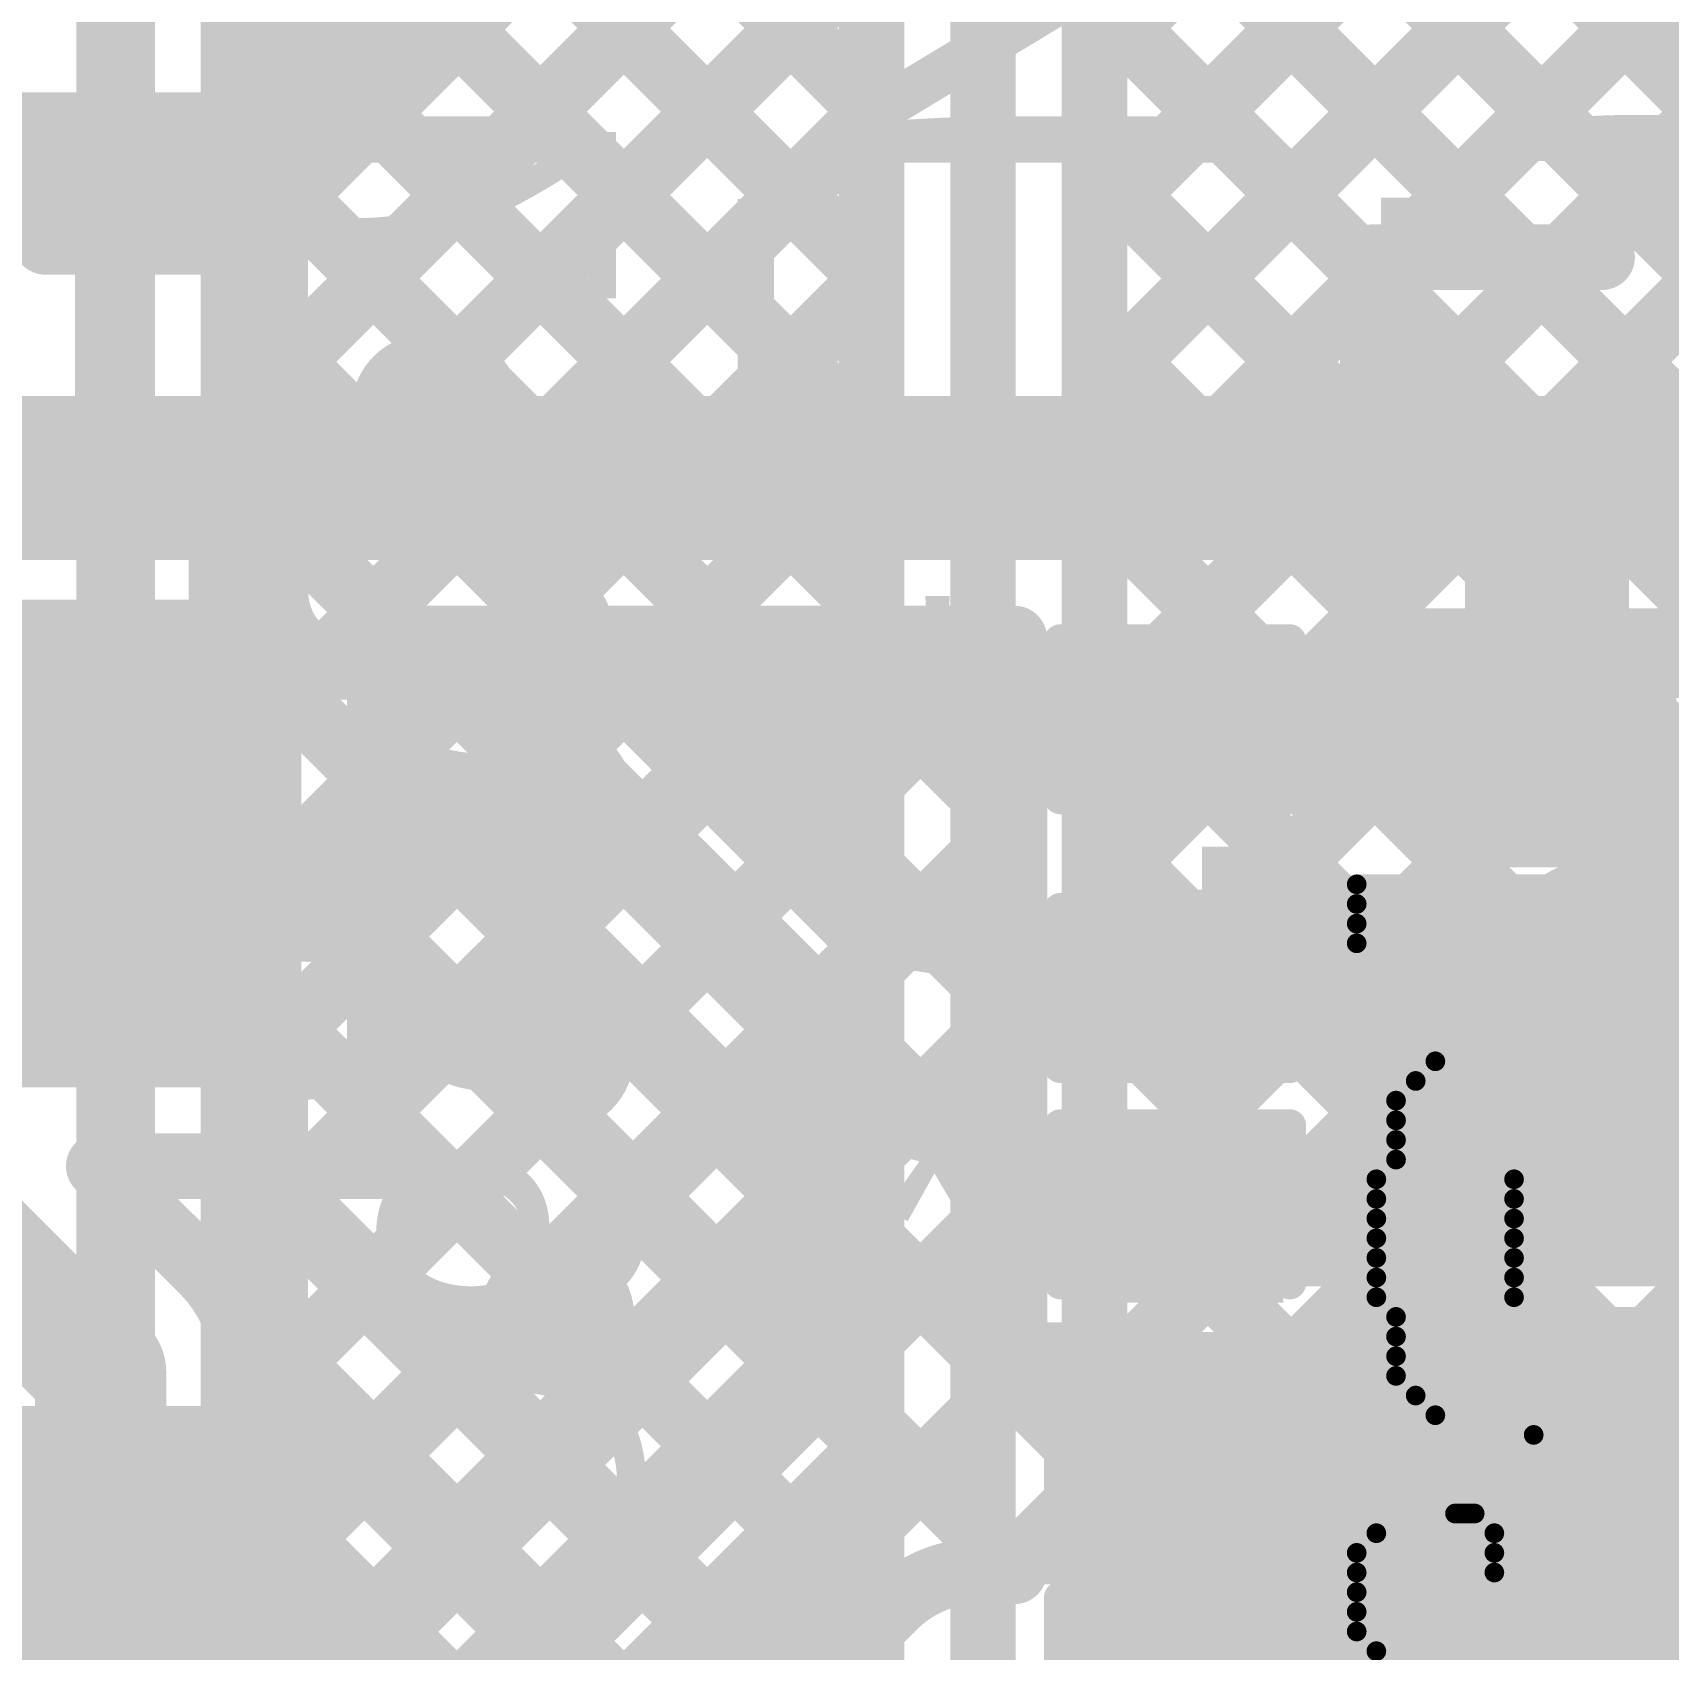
# Model space of a CAD drawing. Header units: millimetres. Extents: x -0.33 to 3.26, y -0.12 to 2.83.
# Drawn here: x 0.985 to 1.2345, y 1.7463 to 1.9929 of the extents above; entities that cross this region are included whole.
import ezdxf

# ---------------------------------------------------------------- set-up
doc = ezdxf.new("R2010")
doc.units = ezdxf.units.MM
doc.header["$MEASUREMENT"] = 0
for name, color, linetype in [('BottomLayer', 5, 'Continuous'), ('BottomOverlay', 54, 'Continuous'), ('BottomPaste', 16, 'Continuous'), ('BottomSolder', 6, 'Continuous'), ('TopLayer', 1, 'Continuous'), ('TopOverlay', 2, 'Continuous'), ('ViaHoleLayer', 16, 'Continuous')]:
    doc.layers.add(name, color=color, linetype=linetype)
doc.styles.add('Arial', font='', dxfattribs={"height": 0.2})
doc.styles.get('Arial').set_extended_font_data('Arial')

# ---------------------------------------------------------------- blocks, each defined once
blk = doc.blocks.new('R__0402_B_112')
at = {"layer": 'BottomLayer'}
for points in [[(-0.0095, 0.0125), (-0.0095, -0.0125), (-0.0275, -0.0125), (-0.0275, 0.0125)], [(0.0275, 0.0125), (0.0275, -0.0125), (0.0095, -0.0125), (0.0095, 0.0125)]]:
    blk.add_hatch(color=5, dxfattribs=at).paths.add_polyline_path(points)
at = {"layer": 'BottomPaste'}
for points in [[(-0.0095, 0.0125), (-0.0095, -0.0125), (-0.0275, -0.0125), (-0.0275, 0.0125)], [(0.0275, 0.0125), (0.0275, -0.0125), (0.0095, -0.0125), (0.0095, 0.0125)]]:
    blk.add_hatch(color=16, dxfattribs=at).paths.add_polyline_path(points)
at = {"layer": 'BottomSolder'}
for points in [[(-0.0055, 0.0165), (-0.0055, -0.0165), (-0.0315, -0.0165), (-0.0315, 0.0165)], [(0.0315, 0.0165), (0.0315, -0.0165), (0.0055, -0.0165), (0.0055, 0.0165)]]:
    blk.add_hatch(color=6, dxfattribs=at).paths.add_polyline_path(points)
at = {"layer": 'BottomOverlay', "const_width": 0.005}
for points in [[(-0.0325, 0.0175), (-0.0325, -0.0175)], [(-0.0325, 0.0175), (-0.0085, 0.0175)], [(0.0085, 0.0175), (0.0325, 0.0175)], [(0.0325, 0.0175), (0.0325, -0.0175)], [(-0.0325, -0.0175), (-0.0085, -0.0175)], [(0.0085, -0.0175), (0.0325, -0.0175)]]:
    blk.add_lwpolyline(points, dxfattribs=at)
at = {"layer": 'BottomOverlay', "const_width": 0.0025}
for points in [[(-0.03375, 0.0175, 1), (-0.03125, 0.0175, 1)], [(-0.03375, 0.0175, 1), (-0.03125, 0.0175, 1)], [(-0.00975, 0.0175, 1), (-0.00725, 0.0175, 1)], [(0.00725, 0.0175, 1), (0.00975, 0.0175, 1)], [(0.03125, 0.0175, 1), (0.03375, 0.0175, 1)], [(0.03125, 0.0175, 1), (0.03375, 0.0175, 1)], [(-0.03375, -0.0175, 1), (-0.03125, -0.0175, 1)], [(-0.03375, -0.0175, 1), (-0.03125, -0.0175, 1)], [(-0.00975, -0.0175, 1), (-0.00725, -0.0175, 1)], [(0.00725, -0.0175, 1), (0.00975, -0.0175, 1)], [(0.03125, -0.0175, 1), (0.03375, -0.0175, 1)], [(0.03125, -0.0175, 1), (0.03375, -0.0175, 1)]]:
    blk.add_lwpolyline(points, format="xyb", close=True, dxfattribs=at)
blk = doc.blocks.new('R__0402_B_116')
at = {"layer": 'BottomLayer'}
for points in [[(-0.0095, 0.0125), (-0.0095, -0.0125), (-0.0275, -0.0125), (-0.0275, 0.0125)], [(0.0275, 0.0125), (0.0275, -0.0125), (0.0095, -0.0125), (0.0095, 0.0125)]]:
    blk.add_hatch(color=5, dxfattribs=at).paths.add_polyline_path(points)
at = {"layer": 'BottomPaste'}
for points in [[(-0.0095, 0.0125), (-0.0095, -0.0125), (-0.0275, -0.0125), (-0.0275, 0.0125)], [(0.0275, 0.0125), (0.0275, -0.0125), (0.0095, -0.0125), (0.0095, 0.0125)]]:
    blk.add_hatch(color=16, dxfattribs=at).paths.add_polyline_path(points)
at = {"layer": 'BottomSolder'}
for points in [[(-0.0055, 0.0165), (-0.0055, -0.0165), (-0.0315, -0.0165), (-0.0315, 0.0165)], [(0.0315, 0.0165), (0.0315, -0.0165), (0.0055, -0.0165), (0.0055, 0.0165)]]:
    blk.add_hatch(color=6, dxfattribs=at).paths.add_polyline_path(points)
at = {"layer": 'BottomOverlay', "const_width": 0.005}
for points in [[(-0.0325, 0.0175), (-0.0085, 0.0175)], [(-0.0325, 0.0175), (-0.0325, -0.0175)], [(0.0085, 0.0175), (0.0325, 0.0175)], [(0.0325, 0.0175), (0.0325, -0.0175)], [(-0.0325, -0.0175), (-0.0085, -0.0175)], [(0.0085, -0.0175), (0.0325, -0.0175)]]:
    blk.add_lwpolyline(points, dxfattribs=at)
at = {"layer": 'BottomOverlay', "const_width": 0.0025}
for points in [[(-0.03375, 0.0175, 1), (-0.03125, 0.0175, 1)], [(-0.03375, 0.0175, 1), (-0.03125, 0.0175, 1)], [(-0.00975, 0.0175, 1), (-0.00725, 0.0175, 1)], [(0.00725, 0.0175, 1), (0.00975, 0.0175, 1)], [(0.03125, 0.0175, 1), (0.03375, 0.0175, 1)], [(0.03125, 0.0175, 1), (0.03375, 0.0175, 1)], [(-0.03375, -0.0175, 1), (-0.03125, -0.0175, 1)], [(-0.03375, -0.0175, 1), (-0.03125, -0.0175, 1)], [(-0.00975, -0.0175, 1), (-0.00725, -0.0175, 1)], [(0.00725, -0.0175, 1), (0.00975, -0.0175, 1)], [(0.03125, -0.0175, 1), (0.03375, -0.0175, 1)], [(0.03125, -0.0175, 1), (0.03375, -0.0175, 1)]]:
    blk.add_lwpolyline(points, format="xyb", close=True, dxfattribs=at)
blk = doc.blocks.new('SOT23_3_B_160')
at = {"layer": 'BottomLayer'}
for points in [[(-0.02166, 0.02657), (-0.05316, 0.02657), (-0.05316, 0.05807), (-0.02166, 0.05807)], [(0.05314, 0.02657), (0.02165, 0.02657), (0.02165, 0.05807), (0.05314, 0.05807)], [(0.01574, -0.05807), (-0.01575, -0.05807), (-0.01575, -0.02657), (0.01574, -0.02657)]]:
    blk.add_hatch(color=5, dxfattribs=at).paths.add_polyline_path(points)
at = {"layer": 'BottomPaste'}
for points in [[(-0.02166, 0.02657), (-0.05316, 0.02657), (-0.05316, 0.05807), (-0.02166, 0.05807)], [(0.05314, 0.02657), (0.02165, 0.02657), (0.02165, 0.05807), (0.05314, 0.05807)], [(0.01574, -0.05807), (-0.01575, -0.05807), (-0.01575, -0.02657), (0.01574, -0.02657)]]:
    blk.add_hatch(color=16, dxfattribs=at).paths.add_polyline_path(points)
at = {"layer": 'BottomSolder'}
for points in [[(-0.01766, 0.02257), (-0.05716, 0.02257), (-0.05716, 0.06207), (-0.01766, 0.06207)], [(0.05714, 0.02257), (0.01765, 0.02257), (0.01765, 0.06207), (0.05714, 0.06207)], [(0.01974, -0.06207), (-0.01975, -0.06207), (-0.01975, -0.02257), (0.01974, -0.02257)]]:
    blk.add_hatch(color=6, dxfattribs=at).paths.add_polyline_path(points)
at = {"layer": 'BottomOverlay'}
for points, const_width in [([(-0.06409, 0.068, 1), (-0.07393, 0.068, 1)], 0.00984), ([(-0.07639, 0.068, 1), (-0.07147, 0.068, 1)], 0.00492), ([(-0.06655, 0.068, 1), (-0.06162, 0.068, 1)], 0.00492), ([(-0.06651, 0.03, 1), (-0.06151, 0.03, 1)], 0.005), ([(-0.01351, 0.032, 1), (-0.00851, 0.032, 1)], 0.005), ([(0.00849, 0.032, 1), (0.01349, 0.032, 1)], 0.005), ([(0.06149, 0.03, 1), (0.06649, 0.03, 1)], 0.005), ([(-0.06651, -0.032, 1), (-0.06151, -0.032, 1)], 0.005), ([(-0.06651, -0.032, 1), (-0.06151, -0.032, 1)], 0.005), ([(-0.03151, -0.032, 1), (-0.02651, -0.032, 1)], 0.005), ([(0.02649, -0.031, 1), (0.03149, -0.031, 1)], 0.005), ([(0.06149, -0.031, 1), (0.06649, -0.031, 1)], 0.005), ([(0.06149, -0.031, 1), (0.06649, -0.031, 1)], 0.005)]:
    blk.add_lwpolyline(points, format="xyb", close=True, dxfattribs=dict(at, const_width=const_width))
at = {"layer": 'BottomOverlay', "const_width": 0.01}
for points in [[(-0.06401, 0.03), (-0.06401, -0.032)], [(0.01099, 0.032), (-0.01101, 0.032)], [(0.06399, 0.03), (0.06399, -0.031)], [(-0.02901, -0.032), (-0.06401, -0.032)], [(0.06399, -0.031), (0.02899, -0.031)]]:
    blk.add_lwpolyline(points, dxfattribs=at)
blk = doc.blocks.new('SOT23_3_B_162')
at = {"layer": 'BottomLayer'}
for points in [[(-0.02166, 0.02657), (-0.05316, 0.02657), (-0.05316, 0.05807), (-0.02166, 0.05807)], [(0.05314, 0.02657), (0.02165, 0.02657), (0.02165, 0.05807), (0.05314, 0.05807)], [(0.01574, -0.05807), (-0.01575, -0.05807), (-0.01575, -0.02657), (0.01574, -0.02657)]]:
    blk.add_hatch(color=5, dxfattribs=at).paths.add_polyline_path(points)
at = {"layer": 'BottomPaste'}
for points in [[(-0.02166, 0.02657), (-0.05316, 0.02657), (-0.05316, 0.05807), (-0.02166, 0.05807)], [(0.05314, 0.02657), (0.02165, 0.02657), (0.02165, 0.05807), (0.05314, 0.05807)], [(0.01574, -0.05807), (-0.01575, -0.05807), (-0.01575, -0.02657), (0.01574, -0.02657)]]:
    blk.add_hatch(color=16, dxfattribs=at).paths.add_polyline_path(points)
at = {"layer": 'BottomSolder'}
for points in [[(-0.01766, 0.02257), (-0.05716, 0.02257), (-0.05716, 0.06207), (-0.01766, 0.06207)], [(0.05714, 0.02257), (0.01765, 0.02257), (0.01765, 0.06207), (0.05714, 0.06207)], [(0.01974, -0.06207), (-0.01975, -0.06207), (-0.01975, -0.02257), (0.01974, -0.02257)]]:
    blk.add_hatch(color=6, dxfattribs=at).paths.add_polyline_path(points)
at = {"layer": 'BottomOverlay'}
for points, const_width in [([(-0.06409, 0.068, 1), (-0.07393, 0.068, 1)], 0.00984), ([(-0.07639, 0.068, 1), (-0.07147, 0.068, 1)], 0.00492), ([(-0.06655, 0.068, 1), (-0.06162, 0.068, 1)], 0.00492), ([(-0.06651, 0.03, 1), (-0.06151, 0.03, 1)], 0.005), ([(-0.01351, 0.032, 1), (-0.00851, 0.032, 1)], 0.005), ([(0.00849, 0.032, 1), (0.01349, 0.032, 1)], 0.005), ([(0.06149, 0.03, 1), (0.06649, 0.03, 1)], 0.005), ([(-0.06651, -0.032, 1), (-0.06151, -0.032, 1)], 0.005), ([(-0.06651, -0.032, 1), (-0.06151, -0.032, 1)], 0.005), ([(-0.03151, -0.032, 1), (-0.02651, -0.032, 1)], 0.005), ([(0.02649, -0.031, 1), (0.03149, -0.031, 1)], 0.005), ([(0.06149, -0.031, 1), (0.06649, -0.031, 1)], 0.005), ([(0.06149, -0.031, 1), (0.06649, -0.031, 1)], 0.005)]:
    blk.add_lwpolyline(points, format="xyb", close=True, dxfattribs=dict(at, const_width=const_width))
at = {"layer": 'BottomOverlay', "const_width": 0.01}
for points in [[(-0.06401, 0.03), (-0.06401, -0.032)], [(0.01099, 0.032), (-0.01101, 0.032)], [(0.06399, 0.03), (0.06399, -0.031)], [(-0.02901, -0.032), (-0.06401, -0.032)], [(0.06399, -0.031), (0.02899, -0.031)]]:
    blk.add_lwpolyline(points, dxfattribs=at)
blk = doc.blocks.new('SOT23_3_B_164')
at = {"layer": 'BottomLayer'}
for points in [[(-0.02166, 0.02657), (-0.05316, 0.02657), (-0.05316, 0.05807), (-0.02166, 0.05807)], [(0.05314, 0.02657), (0.02165, 0.02657), (0.02165, 0.05807), (0.05314, 0.05807)], [(0.01574, -0.05807), (-0.01575, -0.05807), (-0.01575, -0.02657), (0.01574, -0.02657)]]:
    blk.add_hatch(color=5, dxfattribs=at).paths.add_polyline_path(points)
at = {"layer": 'BottomPaste'}
for points in [[(-0.02166, 0.02657), (-0.05316, 0.02657), (-0.05316, 0.05807), (-0.02166, 0.05807)], [(0.05314, 0.02657), (0.02165, 0.02657), (0.02165, 0.05807), (0.05314, 0.05807)], [(0.01574, -0.05807), (-0.01575, -0.05807), (-0.01575, -0.02657), (0.01574, -0.02657)]]:
    blk.add_hatch(color=16, dxfattribs=at).paths.add_polyline_path(points)
at = {"layer": 'BottomSolder'}
for points in [[(-0.01766, 0.02257), (-0.05716, 0.02257), (-0.05716, 0.06207), (-0.01766, 0.06207)], [(0.05714, 0.02257), (0.01765, 0.02257), (0.01765, 0.06207), (0.05714, 0.06207)], [(0.01974, -0.06207), (-0.01975, -0.06207), (-0.01975, -0.02257), (0.01974, -0.02257)]]:
    blk.add_hatch(color=6, dxfattribs=at).paths.add_polyline_path(points)
at = {"layer": 'BottomOverlay'}
for points, const_width in [([(-0.06409, 0.068, 1), (-0.07393, 0.068, 1)], 0.00984), ([(-0.07639, 0.068, 1), (-0.07147, 0.068, 1)], 0.00492), ([(-0.06655, 0.068, 1), (-0.06162, 0.068, 1)], 0.00492), ([(-0.06651, 0.03, 1), (-0.06151, 0.03, 1)], 0.005), ([(-0.01351, 0.032, 1), (-0.00851, 0.032, 1)], 0.005), ([(0.00849, 0.032, 1), (0.01349, 0.032, 1)], 0.005), ([(0.06149, 0.03, 1), (0.06649, 0.03, 1)], 0.005), ([(-0.06651, -0.032, 1), (-0.06151, -0.032, 1)], 0.005), ([(-0.06651, -0.032, 1), (-0.06151, -0.032, 1)], 0.005), ([(-0.03151, -0.032, 1), (-0.02651, -0.032, 1)], 0.005), ([(0.02649, -0.031, 1), (0.03149, -0.031, 1)], 0.005), ([(0.06149, -0.031, 1), (0.06649, -0.031, 1)], 0.005), ([(0.06149, -0.031, 1), (0.06649, -0.031, 1)], 0.005)]:
    blk.add_lwpolyline(points, format="xyb", close=True, dxfattribs=dict(at, const_width=const_width))
at = {"layer": 'BottomOverlay', "const_width": 0.01}
for points in [[(-0.06401, 0.03), (-0.06401, -0.032)], [(0.01099, 0.032), (-0.01101, 0.032)], [(0.06399, 0.03), (0.06399, -0.031)], [(-0.02901, -0.032), (-0.06401, -0.032)], [(0.06399, -0.031), (0.02899, -0.031)]]:
    blk.add_lwpolyline(points, dxfattribs=at)
blk = doc.blocks.new('SOT23_3_B_166')
at = {"layer": 'BottomLayer'}
for points in [[(-0.02166, 0.02657), (-0.05316, 0.02657), (-0.05316, 0.05807), (-0.02166, 0.05807)], [(0.05314, 0.02657), (0.02165, 0.02657), (0.02165, 0.05807), (0.05314, 0.05807)], [(0.01574, -0.05807), (-0.01575, -0.05807), (-0.01575, -0.02657), (0.01574, -0.02657)]]:
    blk.add_hatch(color=5, dxfattribs=at).paths.add_polyline_path(points)
at = {"layer": 'BottomPaste'}
for points in [[(-0.02166, 0.02657), (-0.05316, 0.02657), (-0.05316, 0.05807), (-0.02166, 0.05807)], [(0.05314, 0.02657), (0.02165, 0.02657), (0.02165, 0.05807), (0.05314, 0.05807)], [(0.01574, -0.05807), (-0.01575, -0.05807), (-0.01575, -0.02657), (0.01574, -0.02657)]]:
    blk.add_hatch(color=16, dxfattribs=at).paths.add_polyline_path(points)
at = {"layer": 'BottomSolder'}
for points in [[(-0.01766, 0.02257), (-0.05716, 0.02257), (-0.05716, 0.06207), (-0.01766, 0.06207)], [(0.05714, 0.02257), (0.01765, 0.02257), (0.01765, 0.06207), (0.05714, 0.06207)], [(0.01974, -0.06207), (-0.01975, -0.06207), (-0.01975, -0.02257), (0.01974, -0.02257)]]:
    blk.add_hatch(color=6, dxfattribs=at).paths.add_polyline_path(points)
at = {"layer": 'BottomOverlay'}
for points, const_width in [([(-0.06409, 0.068, 1), (-0.07393, 0.068, 1)], 0.00984), ([(-0.07639, 0.068, 1), (-0.07147, 0.068, 1)], 0.00492), ([(-0.06655, 0.068, 1), (-0.06162, 0.068, 1)], 0.00492), ([(-0.06651, 0.03, 1), (-0.06151, 0.03, 1)], 0.005), ([(-0.01351, 0.032, 1), (-0.00851, 0.032, 1)], 0.005), ([(0.00849, 0.032, 1), (0.01349, 0.032, 1)], 0.005), ([(0.06149, 0.03, 1), (0.06649, 0.03, 1)], 0.005), ([(-0.06651, -0.032, 1), (-0.06151, -0.032, 1)], 0.005), ([(-0.06651, -0.032, 1), (-0.06151, -0.032, 1)], 0.005), ([(-0.03151, -0.032, 1), (-0.02651, -0.032, 1)], 0.005), ([(0.02649, -0.031, 1), (0.03149, -0.031, 1)], 0.005), ([(0.06149, -0.031, 1), (0.06649, -0.031, 1)], 0.005), ([(0.06149, -0.031, 1), (0.06649, -0.031, 1)], 0.005)]:
    blk.add_lwpolyline(points, format="xyb", close=True, dxfattribs=dict(at, const_width=const_width))
at = {"layer": 'BottomOverlay', "const_width": 0.01}
for points in [[(-0.06401, 0.03), (-0.06401, -0.032)], [(0.01099, 0.032), (-0.01101, 0.032)], [(0.06399, 0.03), (0.06399, -0.031)], [(-0.02901, -0.032), (-0.06401, -0.032)], [(0.06399, -0.031), (0.02899, -0.031)]]:
    blk.add_lwpolyline(points, dxfattribs=at)
blk = doc.blocks.new('R__0402_B_219')
at = {"layer": 'BottomLayer'}
for points in [[(-0.0095, 0.0125), (-0.0095, -0.0125), (-0.0275, -0.0125), (-0.0275, 0.0125)], [(0.0275, 0.0125), (0.0275, -0.0125), (0.0095, -0.0125), (0.0095, 0.0125)]]:
    blk.add_hatch(color=5, dxfattribs=at).paths.add_polyline_path(points)
at = {"layer": 'BottomPaste'}
for points in [[(-0.0095, 0.0125), (-0.0095, -0.0125), (-0.0275, -0.0125), (-0.0275, 0.0125)], [(0.0275, 0.0125), (0.0275, -0.0125), (0.0095, -0.0125), (0.0095, 0.0125)]]:
    blk.add_hatch(color=16, dxfattribs=at).paths.add_polyline_path(points)
at = {"layer": 'BottomSolder'}
for points in [[(-0.0055, 0.0165), (-0.0055, -0.0165), (-0.0315, -0.0165), (-0.0315, 0.0165)], [(0.0315, 0.0165), (0.0315, -0.0165), (0.0055, -0.0165), (0.0055, 0.0165)]]:
    blk.add_hatch(color=6, dxfattribs=at).paths.add_polyline_path(points)
at = {"layer": 'BottomOverlay', "const_width": 0.005}
for points in [[(-0.0085, 0.0175), (-0.0325, 0.0175)], [(-0.0325, -0.0175), (-0.0325, 0.0175)], [(0.0325, 0.0175), (0.0085, 0.0175)], [(0.0325, -0.0175), (0.0325, 0.0175)], [(-0.0085, -0.0175), (-0.0325, -0.0175)], [(0.0325, -0.0175), (0.0085, -0.0175)]]:
    blk.add_lwpolyline(points, dxfattribs=at)
at = {"layer": 'BottomOverlay', "const_width": 0.0025}
for points in [[(-0.03375, 0.0175, 1), (-0.03125, 0.0175, 1)], [(-0.03375, 0.0175, 1), (-0.03125, 0.0175, 1)], [(-0.00975, 0.0175, 1), (-0.00725, 0.0175, 1)], [(0.00725, 0.0175, 1), (0.00975, 0.0175, 1)], [(0.03125, 0.0175, 1), (0.03375, 0.0175, 1)], [(0.03125, 0.0175, 1), (0.03375, 0.0175, 1)], [(-0.03375, -0.0175, 1), (-0.03125, -0.0175, 1)], [(-0.03375, -0.0175, 1), (-0.03125, -0.0175, 1)], [(-0.00975, -0.0175, 1), (-0.00725, -0.0175, 1)], [(0.00725, -0.0175, 1), (0.00975, -0.0175, 1)], [(0.03125, -0.0175, 1), (0.03375, -0.0175, 1)], [(0.03125, -0.0175, 1), (0.03375, -0.0175, 1)]]:
    blk.add_lwpolyline(points, format="xyb", close=True, dxfattribs=at)

msp = doc.modelspace()

# ---------------------------------------------------------------- hatches: boundary and pattern name
at = {"layer": 'BottomLayer'}
msp.add_hatch(color=5, dxfattribs=at).paths.add_polyline_path([(0.948, 1.832), (1.026, 1.832), (1.026, 1.905), (0.948, 1.905)])
h = msp.add_hatch(color=5, dxfattribs=at)
edge = h.paths.add_edge_path()
edge.add_arc((1.105, 1.877), 0.01181, 0, 360)
h = msp.add_hatch(color=5, dxfattribs=at)
edge = h.paths.add_edge_path()
edge.add_arc((1.065, 1.876), 0.01181, 0, 360)
h = msp.add_hatch(color=5, dxfattribs=at)
edge = h.paths.add_edge_path()
edge.add_arc((1.065, 1.837), 0.01181, 0, 360)
h = msp.add_hatch(color=5, dxfattribs=at)
edge = h.paths.add_edge_path()
edge.add_arc((1.105, 1.837), 0.01181, 0, 360)
h = msp.add_hatch(color=5, dxfattribs=at)
edge = h.paths.add_edge_path()
edge.add_arc((1.065, 1.797), 0.01181, 0, 360)
h = msp.add_hatch(color=5, dxfattribs=at)
edge = h.paths.add_edge_path()
edge.add_arc((1.105, 1.797), 0.01181, 0, 360)
at = {"layer": 'TopLayer'}
h = msp.add_hatch(color=1, dxfattribs=at)
edge = h.paths.add_edge_path()
edge.add_arc((1.105, 1.877), 0.01181, 0, 360)
h = msp.add_hatch(color=1, dxfattribs=at)
edge = h.paths.add_edge_path()
edge.add_arc((1.065, 1.876), 0.01181, 0, 360)
h = msp.add_hatch(color=1, dxfattribs=at)
edge = h.paths.add_edge_path()
edge.add_arc((1.065, 1.837), 0.01181, 0, 360)
h = msp.add_hatch(color=1, dxfattribs=at)
edge = h.paths.add_edge_path()
edge.add_arc((1.105, 1.837), 0.01181, 0, 360)
h = msp.add_hatch(color=1, dxfattribs=at)
edge = h.paths.add_edge_path()
edge.add_arc((1.065, 1.797), 0.01181, 0, 360)
h = msp.add_hatch(color=1, dxfattribs=at)
edge = h.paths.add_edge_path()
edge.add_arc((1.105, 1.797), 0.01181, 0, 360)
at = {"layer": 'ViaHoleLayer'}
h = msp.add_hatch(color=16, dxfattribs=at)
edge = h.paths.add_edge_path()
edge.add_arc((1.065, 1.876), 0.00787, 0, 360)
h = msp.add_hatch(color=16, dxfattribs=at)
edge = h.paths.add_edge_path()
edge.add_arc((1.105, 1.877), 0.00787, 0, 360)
h = msp.add_hatch(color=16, dxfattribs=at)
edge = h.paths.add_edge_path()
edge.add_arc((1.065, 1.837), 0.00787, 0, 360)
h = msp.add_hatch(color=16, dxfattribs=at)
edge = h.paths.add_edge_path()
edge.add_arc((1.105, 1.837), 0.00787, 0, 360)
h = msp.add_hatch(color=16, dxfattribs=at)
edge = h.paths.add_edge_path()
edge.add_arc((1.065, 1.797), 0.00787, 0, 360)
h = msp.add_hatch(color=16, dxfattribs=at)
edge = h.paths.add_edge_path()
edge.add_arc((1.105, 1.797), 0.00787, 0, 360)

# ---------------------------------------------------------------- linework, layer by layer
at = {"layer": 'BottomLayer'}
for points, const_width in [([(1.01732, 1.97132), (1.079, 2.033)], 0.025), ([(0.95801, 1.97132), (1.01732, 1.97132)], 0.025), ([(0.924, 1.925), (1.212, 1.925)], 0.025), ([(1.212, 1.925), (1.523, 1.925)], 0.025), ([(1.212, 1.925), (1.21603, 1.92097)], 0.025), ([(1.21603, 1.88536), (1.21603, 1.92097)], 0.025), ([(1.02316, 1.78883), (1.13479, 1.90046)], 0.01), ([(1.038, 1.9005), (1.13479, 1.9005)], 0.01), ([(1.038, 1.86024), (1.07826, 1.9005)], 0.01), ([(1.038, 1.88853), (1.04997, 1.9005)], 0.01), ([(1.038, 1.83196), (1.10654, 1.9005)], 0.01), ([(1.038, 1.82), (1.038, 1.9005)], 0.01), ([(1.04952, 1.9005), (1.13479, 1.81524)], 0.01), ([(1.07781, 1.9005), (1.13479, 1.84352)], 0.01), ([(1.10609, 1.9005), (1.13479, 1.87181)], 0.01), ([(1.13479, 1.87018), (1.13479, 1.9005)], 0.01), ([(1.16043, 1.88618), (1.21521, 1.88618)], 0.025), ([(1.21521, 1.88618), (1.21603, 1.88536)], 0.025), ([(1.038, 1.88374), (1.16056, 1.76118)], 0.01), ([(1.02316, 1.76055), (1.13479, 1.87218)], 0.01), ([(1.13479, 1.86518), (1.13479, 1.87018)], 0.01), ([(1.13479, 1.86518), (1.13479, 1.87018)], 0.01), ([(1.13479, 1.83318), (1.13479, 1.86518)], 0.01), ([(0.865, 1.8505), (0.9795, 1.8505)], 0.02), ([(1.038, 1.85546), (1.13479, 1.75867)], 0.01), ([(1.16043, 1.84918), (1.27493, 1.84918)], 0.02), ([(1.01741, 1.72652), (1.13479, 1.8439)], 0.01), ([(1.13479, 1.82818), (1.13479, 1.83318)], 0.01), ([(1.13479, 1.82818), (1.13479, 1.83318)], 0.01), ([(1.038, 1.82717), (1.11436, 1.75081)], 0.01), ([(1.13479, 1.79118), (1.13479, 1.82818)], 0.01), ([(0.99511, 1.82), (1.038, 1.82)], 0.01), ([(0.99511, 1.82), (1.01093, 1.80419)], 0.01), ([(1.01058, 1.80454), (1.02604, 1.82)], 0.01), ([(1.01689, 1.82), (1.10022, 1.73667)], 0.01), ([(0.971, 1.813), (0.99541, 1.78859)], 0.02), ([(1.16043, 1.81168), (1.16043, 1.81218)], 0.02), ([(1.16043, 1.81168), (1.26643, 1.81168)], 0.02), ([(1.01741, 1.69823), (1.13479, 1.81561)], 0.01), ([(0.99541, 1.76368), (0.99541, 1.78859)], 0.02), ([(1.01722, 1.79143), (1.02316, 1.79143)], 0.01), ([(1.02316, 1.73593), (1.02316, 1.79143)], 0.01), ([(1.01741, 1.66995), (1.13864, 1.79118)], 0.01), ([(1.13479, 1.79118), (1.15244, 1.79118)], 0.01), ([(1.13693, 1.76118), (1.16543, 1.78968)], 0.01), ([(1.16034, 1.78968), (1.22568, 1.72434)], 0.01), ([(1.16043, 1.78968), (1.25731, 1.78968)], 0.01), ([(1.16521, 1.76118), (1.19371, 1.78968)], 0.01), ([(1.18379, 1.72319), (1.25028, 1.78968)], 0.01), ([(1.18379, 1.75147), (1.222, 1.78968)], 0.01), ([(1.18863, 1.78968), (1.22568, 1.75262)], 0.01), ([(1.21691, 1.78968), (1.25384, 1.75275)], 0.01), ([(1.02316, 1.78545), (1.08874, 1.71986)], 0.01), ([(1.16043, 1.77518), (1.20321, 1.77518)], 0.025), ([(1.20321, 1.77518), (1.21603, 1.76236)], 0.025), ([(1.21603, 1.64036), (1.21603, 1.76236)], 0.025), ([(0.99541, 1.64168), (0.99541, 1.76368)], 0.02), ([(1.13479, 1.76118), (1.18379, 1.76118)], 0.01), ([(1.13479, 1.75904), (1.13693, 1.76118)], 0.01), ([(1.18379, 1.72418), (1.18379, 1.76118)], 0.01), ([(1.02316, 1.75716), (1.0886, 1.69172)], 0.01), ([(1.12918, 1.75818), (1.13479, 1.75818)], 0.01), ([(1.09389, 1.73035), (1.11643, 1.75289)], 0.01), ([(1.22568, 1.75275), (1.26309, 1.75275)], 0.01), ([(1.22568, 1.69726), (1.22568, 1.75275)], 0.01)]:
    msp.add_lwpolyline(points, dxfattribs=dict(at, const_width=const_width))
for points, const_width in [([(1.01107, 1.97132, 1), (1.02357, 1.97132, 1)], 0.0125), ([(1.01107, 1.97132, 1), (1.02357, 1.97132, 1)], 0.0125), ([(1.20575, 1.925, 1), (1.21825, 1.925, 1)], 0.0125), ([(1.20575, 1.925, 1), (1.21825, 1.925, 1)], 0.0125), ([(1.20575, 1.925, 1), (1.21825, 1.925, 1)], 0.0125), ([(1.20978, 1.92097, 1), (1.22228, 1.92097, 1)], 0.0125), ([(1.20978, 1.92097, 1), (1.22228, 1.92097, 1)], 0.0125), ([(1.0355, 1.9005, 1), (1.0405, 1.9005, 1)], 0.005), ([(1.0355, 1.9005, 1), (1.0405, 1.9005, 1)], 0.005), ([(1.04702, 1.9005, 1), (1.05202, 1.9005, 1)], 0.005), ([(1.04747, 1.9005, 1), (1.05247, 1.9005, 1)], 0.005), ([(1.07531, 1.9005, 1), (1.08031, 1.9005, 1)], 0.005), ([(1.07576, 1.9005, 1), (1.08076, 1.9005, 1)], 0.005), ([(1.10359, 1.9005, 1), (1.10859, 1.9005, 1)], 0.005), ([(1.10404, 1.9005, 1), (1.10904, 1.9005, 1)], 0.005), ([(1.13229, 1.9005, 1), (1.13729, 1.9005, 1)], 0.005), ([(1.13229, 1.9005, 1), (1.13729, 1.9005, 1)], 0.005), ([(1.13229, 1.90046, 1), (1.13729, 1.90046, 1)], 0.005), ([(1.15418, 1.88618, 1), (1.16668, 1.88618, 1)], 0.0125), ([(1.20896, 1.88618, 1), (1.22146, 1.88618, 1)], 0.0125), ([(1.20896, 1.88618, 1), (1.22146, 1.88618, 1)], 0.0125), ([(1.20978, 1.88536, 1), (1.22228, 1.88536, 1)], 0.0125), ([(1.20978, 1.88536, 1), (1.22228, 1.88536, 1)], 0.0125), ([(1.0355, 1.88853, 1), (1.0405, 1.88853, 1)], 0.005), ([(1.0355, 1.88374, 1), (1.0405, 1.88374, 1)], 0.005), ([(1.13229, 1.87218, 1), (1.13729, 1.87218, 1)], 0.005), ([(1.13229, 1.87181, 1), (1.13729, 1.87181, 1)], 0.005), ([(1.13229, 1.87018, 1), (1.13729, 1.87018, 1)], 0.005), ([(1.13229, 1.87018, 1), (1.13729, 1.87018, 1)], 0.005), ([(1.13229, 1.87018, 1), (1.13729, 1.87018, 1)], 0.005), ([(1.13229, 1.86518, 1), (1.13729, 1.86518, 1)], 0.005), ([(1.13229, 1.86518, 1), (1.13729, 1.86518, 1)], 0.005), ([(1.13229, 1.86518, 1), (1.13729, 1.86518, 1)], 0.005), ([(1.0355, 1.86024, 1), (1.0405, 1.86024, 1)], 0.005), ([(0.9745, 1.8505, 1), (0.9845, 1.8505, 1)], 0.01), ([(1.0355, 1.85546, 1), (1.0405, 1.85546, 1)], 0.005), ([(1.15543, 1.84918, 1), (1.16543, 1.84918, 1)], 0.01), ([(1.13229, 1.8439, 1), (1.13729, 1.8439, 1)], 0.005), ([(1.13229, 1.84352, 1), (1.13729, 1.84352, 1)], 0.005), ([(1.0355, 1.83196, 1), (1.0405, 1.83196, 1)], 0.005), ([(1.13229, 1.83318, 1), (1.13729, 1.83318, 1)], 0.005), ([(1.13229, 1.83318, 1), (1.13729, 1.83318, 1)], 0.005), ([(1.13229, 1.83318, 1), (1.13729, 1.83318, 1)], 0.005), ([(1.0355, 1.82717, 1), (1.0405, 1.82717, 1)], 0.005), ([(1.13229, 1.82818, 1), (1.13729, 1.82818, 1)], 0.005), ([(1.13229, 1.82818, 1), (1.13729, 1.82818, 1)], 0.005), ([(1.13229, 1.82818, 1), (1.13729, 1.82818, 1)], 0.005), ([(0.99261, 1.82, 1), (0.99761, 1.82, 1)], 0.005), ([(0.99261, 1.82, 1), (0.99761, 1.82, 1)], 0.005), ([(1.01439, 1.82, 1), (1.01939, 1.82, 1)], 0.005), ([(1.02354, 1.82, 1), (1.02854, 1.82, 1)], 0.005), ([(1.0355, 1.82, 1), (1.0405, 1.82, 1)], 0.005), ([(1.0355, 1.82, 1), (1.0405, 1.82, 1)], 0.005), ([(1.15543, 1.81218, 1), (1.16543, 1.81218, 1)], 0.01), ([(1.15543, 1.81168, 1), (1.16543, 1.81168, 1)], 0.01), ([(1.15543, 1.81168, 1), (1.16543, 1.81168, 1)], 0.01), ([(1.13229, 1.81561, 1), (1.13729, 1.81561, 1)], 0.005), ([(1.13229, 1.81524, 1), (1.13729, 1.81524, 1)], 0.005), ([(1.00808, 1.80454, 1), (1.01308, 1.80454, 1)], 0.005), ([(1.00843, 1.80419, 1), (1.01343, 1.80419, 1)], 0.005), ([(1.00843, 1.80419, 1), (1.01343, 1.80419, 1)], 0.005), ([(1.00846, 1.80415, 1), (1.01346, 1.80415, 1)], 0.005), ([(0.99041, 1.78859, 1), (1.00041, 1.78859, 1)], 0.01), ([(0.99041, 1.78859, 1), (1.00041, 1.78859, 1)], 0.01), ([(1.01472, 1.79143, 1), (1.01972, 1.79143, 1)], 0.005), ([(1.01472, 1.79143, 1), (1.01972, 1.79143, 1)], 0.005), ([(1.01472, 1.79143, 1), (1.01972, 1.79143, 1)], 0.005), ([(1.02066, 1.79143, 1), (1.02566, 1.79143, 1)], 0.005), ([(1.02066, 1.79143, 1), (1.02566, 1.79143, 1)], 0.005), ([(1.13229, 1.79118, 1), (1.13729, 1.79118, 1)], 0.005), ([(1.13229, 1.79118, 1), (1.13729, 1.79118, 1)], 0.005), ([(1.13614, 1.79118, 1), (1.14114, 1.79118, 1)], 0.005), ([(1.14994, 1.79118, 1), (1.15494, 1.79118, 1)], 0.005), ([(1.14994, 1.79118, 1), (1.15494, 1.79118, 1)], 0.005), ([(1.14994, 1.79118, 1), (1.15494, 1.79118, 1)], 0.005), ([(1.15784, 1.78968, 1), (1.16284, 1.78968, 1)], 0.005), ([(1.15793, 1.78968, 1), (1.16293, 1.78968, 1)], 0.005), ([(1.15793, 1.78968, 1), (1.16293, 1.78968, 1)], 0.005), ([(1.15793, 1.78968, 1), (1.16293, 1.78968, 1)], 0.005), ([(1.16293, 1.78968, 1), (1.16793, 1.78968, 1)], 0.005), ([(1.18613, 1.78968, 1), (1.19113, 1.78968, 1)], 0.005), ([(1.19121, 1.78968, 1), (1.19621, 1.78968, 1)], 0.005), ([(1.21441, 1.78968, 1), (1.21941, 1.78968, 1)], 0.005), ([(1.2195, 1.78968, 1), (1.2245, 1.78968, 1)], 0.005), ([(1.02066, 1.78883, 1), (1.02566, 1.78883, 1)], 0.005), ([(1.02066, 1.78545, 1), (1.02566, 1.78545, 1)], 0.005), ([(1.15418, 1.77518, 1), (1.16668, 1.77518, 1)], 0.0125), ([(1.19696, 1.77518, 1), (1.20946, 1.77518, 1)], 0.0125), ([(1.19696, 1.77518, 1), (1.20946, 1.77518, 1)], 0.0125), ([(1.20978, 1.76236, 1), (1.22228, 1.76236, 1)], 0.0125), ([(1.20978, 1.76236, 1), (1.22228, 1.76236, 1)], 0.0125), ([(0.99041, 1.76368, 1), (1.00041, 1.76368, 1)], 0.01), ([(0.99041, 1.76368, 1), (1.00041, 1.76368, 1)], 0.01), ([(1.02066, 1.76055, 1), (1.02566, 1.76055, 1)], 0.005), ([(1.13229, 1.76118, 1), (1.13729, 1.76118, 1)], 0.005), ([(1.13229, 1.75904, 1), (1.13729, 1.75904, 1)], 0.005), ([(1.13443, 1.76118, 1), (1.13943, 1.76118, 1)], 0.005), ([(1.13443, 1.76118, 1), (1.13943, 1.76118, 1)], 0.005), ([(1.15806, 1.76118, 1), (1.16306, 1.76118, 1)], 0.005), ([(1.16271, 1.76118, 1), (1.16771, 1.76118, 1)], 0.005), ([(1.18129, 1.76118, 1), (1.18629, 1.76118, 1)], 0.005), ([(1.18129, 1.76118, 1), (1.18629, 1.76118, 1)], 0.005), ([(1.02066, 1.75716, 1), (1.02566, 1.75716, 1)], 0.005), ([(1.12668, 1.75818, 1), (1.13168, 1.75818, 1)], 0.005), ([(1.12668, 1.75818, 1), (1.13168, 1.75818, 1)], 0.005), ([(1.12668, 1.75818, 1), (1.13168, 1.75818, 1)], 0.005), ([(1.13229, 1.75867, 1), (1.13729, 1.75867, 1)], 0.005), ([(1.13229, 1.75818, 1), (1.13729, 1.75818, 1)], 0.005), ([(1.11393, 1.75289, 1), (1.11893, 1.75289, 1)], 0.005), ([(1.11393, 1.75289, 1), (1.11893, 1.75289, 1)], 0.005), ([(1.11395, 1.75291, 1), (1.11895, 1.75291, 1)], 0.005), ([(1.18129, 1.75147, 1), (1.18629, 1.75147, 1)], 0.005), ([(1.22318, 1.75275, 1), (1.22818, 1.75275, 1)], 0.005), ([(1.22318, 1.75275, 1), (1.22818, 1.75275, 1)], 0.005), ([(1.22318, 1.75262, 1), (1.22818, 1.75262, 1)], 0.005), ([(1.11186, 1.75081, 1), (1.11686, 1.75081, 1)], 0.005)]:
    msp.add_lwpolyline(points, format="xyb", close=True, dxfattribs=dict(at, const_width=const_width))
at = {"layer": 'BottomLayer', "const_width": 0.01}
for points in [[(1.01093, 1.80419, -0.166197), (1.01722, 1.79143)], [(1.01096, 1.80415, -0.165551), (1.01722, 1.79143)], [(1.16043, 1.78968, -0.093119), (1.15244, 1.79118)], [(1.16043, 1.78968, -0.093119), (1.15244, 1.79118)], [(1.11643, 1.75289, -0.199396), (1.12918, 1.75818)], [(1.11645, 1.75291, -0.198912), (1.12918, 1.75818)]]:
    msp.add_lwpolyline(points, format="xyb", dxfattribs=at)
at = {"layer": 'TopLayer'}
for points, const_width in [([(1.147, 1.98904), (1.34561, 2.18765)], 0.01), ([(1.147, 1.96359), (1.362, 2.17859)], 0.01), ([(1.147, 1.93813), (1.362, 2.15313)], 0.01), ([(1.147, 1.91267), (1.362, 2.12767)], 0.01), ([(1.113, 1.7), (1.113, 2.089)], 0.01), ([(1.13, 1.7), (1.13, 2.089)], 0.01), ([(1.01567, 1.98499), (1.113, 2.08232)], 0.01), ([(1.02044, 2.07382), (1.113, 1.98127)], 0.01), ([(0.99743, 2.07138), (1.113, 1.95581)], 0.01), ([(1.147, 1.70704), (1.147, 2.06188)], 0.01), ([(1.16202, 2.05953), (1.27291, 1.94864)], 0.01), ([(1.01567, 1.95953), (1.113, 2.05686)], 0.01), ([(1.147, 2.04909), (1.27291, 1.92319)], 0.01), ([(1.01567, 1.93408), (1.113, 2.03141)], 0.01), ([(1.147, 2.02364), (1.27291, 1.89773)], 0.01), ([(1.0212, 2.02216), (1.113, 1.93035)], 0.01), ([(0.99767, 1.22833), (0.99767, 2.0185)], 0.012), ([(1.01567, 1.90862), (1.113, 2.00595)], 0.01), ([(1.147, 1.88722), (1.2681, 2.00832)], 0.01), ([(1.01567, 1.23579), (1.01567, 2.00291)], 0.01), ([(1.01567, 2.00223), (1.113, 1.9049)], 0.01), ([(1.147, 1.99818), (1.27291, 1.87228)], 0.01), ([(1.147, 1.86176), (1.27291, 1.98767)], 0.01), ([(1.01567, 1.88317), (1.113, 1.9805)], 0.01), ([(1.01567, 1.97677), (1.113, 1.87944)], 0.01), ([(1.147, 1.97273), (1.27291, 1.84682)], 0.01), ([(1.147, 1.97272), (1.27291, 1.84682)], 0.01), ([(1.147, 1.83631), (1.27291, 1.96221)], 0.01), ([(1.01567, 1.85771), (1.113, 1.95504)], 0.01), ([(1.01567, 1.95132), (1.113, 1.85399)], 0.01), ([(1.147, 1.94727), (1.27291, 1.82136)], 0.01), ([(1.147, 1.81085), (1.27291, 1.93676)], 0.01), ([(1.01567, 1.83225), (1.113, 1.92959)], 0.01), ([(1.01567, 1.92586), (1.113, 1.82853)], 0.01), ([(1.147, 1.92181), (1.27291, 1.7959)], 0.01), ([(1.147, 1.7854), (1.27291, 1.9113)], 0.01), ([(1.01567, 1.8068), (1.113, 1.90413)], 0.01), ([(1.01567, 1.90041), (1.113, 1.80308)], 0.01), ([(1.147, 1.89635), (1.27291, 1.77045)], 0.01), ([(1.147, 1.75994), (1.27291, 1.88584)], 0.01), ([(1.01567, 1.78134), (1.113, 1.87867)], 0.01), ([(1.01567, 1.87495), (1.113, 1.77762)], 0.01), ([(1.147, 1.8709), (1.27291, 1.74499)], 0.01), ([(1.147, 1.73448), (1.27291, 1.86039)], 0.01), ([(1.01567, 1.75589), (1.113, 1.85322)], 0.01), ([(1.01567, 1.8495), (1.113, 1.75216)], 0.01), ([(1.147, 1.84544), (1.27291, 1.71954)], 0.01), ([(1.147, 1.70903), (1.27291, 1.83493)], 0.01), ([(1.01567, 1.73043), (1.113, 1.82776)], 0.01), ([(1.01567, 1.82404), (1.113, 1.72671)], 0.01), ([(1.147, 1.81999), (1.27291, 1.69408)], 0.01), ([(1.16004, 1.69662), (1.27291, 1.80948)], 0.01), ([(1.01567, 1.70497), (1.113, 1.80231)], 0.01), ([(1.01567, 1.79858), (1.113, 1.70125)], 0.01), ([(1.147, 1.79453), (1.27291, 1.66863)], 0.01), ([(1.1761, 1.68722), (1.27291, 1.78402)], 0.01), ([(1.01567, 1.67952), (1.113, 1.77685)], 0.01), ([(1.01567, 1.77313), (1.23467, 1.55413)], 0.01), ([(1.147, 1.76908), (1.27291, 1.64317)], 0.01), ([(1.01567, 1.65406), (1.113, 1.7514)], 0.01), ([(1.01567, 1.74767), (1.22194, 1.5414)], 0.01), ([(1.147, 1.74362), (1.27291, 1.61771)], 0.01)]:
    msp.add_lwpolyline(points, dxfattribs=dict(at, const_width=const_width))
at = {"layer": 'TopLayer', "const_width": 0.005}
for points in [[(1.1445, 1.98904, 1), (1.1495, 1.98904, 1)], [(1.01317, 1.98499, 1), (1.01817, 1.98499, 1)], [(1.1105, 1.98127, 1), (1.1155, 1.98127, 1)], [(1.1105, 1.9805, 1), (1.1155, 1.9805, 1)], [(1.01317, 1.97677, 1), (1.01817, 1.97677, 1)], [(1.1445, 1.97273, 1), (1.1495, 1.97273, 1)], [(1.1445, 1.97272, 1), (1.1495, 1.97272, 1)], [(1.1445, 1.96359, 1), (1.1495, 1.96359, 1)], [(1.01317, 1.95953, 1), (1.01817, 1.95953, 1)], [(1.1105, 1.95581, 1), (1.1155, 1.95581, 1)], [(1.1105, 1.95504, 1), (1.1155, 1.95504, 1)], [(1.01317, 1.95132, 1), (1.01817, 1.95132, 1)], [(1.1445, 1.94727, 1), (1.1495, 1.94727, 1)], [(1.1445, 1.93813, 1), (1.1495, 1.93813, 1)], [(1.01317, 1.93408, 1), (1.01817, 1.93408, 1)], [(1.1105, 1.93035, 1), (1.1155, 1.93035, 1)], [(1.1105, 1.92959, 1), (1.1155, 1.92959, 1)], [(1.01317, 1.92586, 1), (1.01817, 1.92586, 1)], [(1.1445, 1.92181, 1), (1.1495, 1.92181, 1)], [(1.1445, 1.91267, 1), (1.1495, 1.91267, 1)], [(1.01317, 1.90862, 1), (1.01817, 1.90862, 1)], [(1.1105, 1.9049, 1), (1.1155, 1.9049, 1)], [(1.1105, 1.90413, 1), (1.1155, 1.90413, 1)], [(1.01317, 1.90041, 1), (1.01817, 1.90041, 1)], [(1.1445, 1.89635, 1), (1.1495, 1.89635, 1)], [(1.1445, 1.88722, 1), (1.1495, 1.88722, 1)], [(1.01317, 1.88317, 1), (1.01817, 1.88317, 1)], [(1.1105, 1.87944, 1), (1.1155, 1.87944, 1)], [(1.1105, 1.87867, 1), (1.1155, 1.87867, 1)], [(1.01317, 1.87495, 1), (1.01817, 1.87495, 1)], [(1.1445, 1.8709, 1), (1.1495, 1.8709, 1)], [(1.1445, 1.86176, 1), (1.1495, 1.86176, 1)], [(1.01317, 1.85771, 1), (1.01817, 1.85771, 1)], [(1.1105, 1.85399, 1), (1.1155, 1.85399, 1)], [(1.1105, 1.85322, 1), (1.1155, 1.85322, 1)], [(1.01317, 1.8495, 1), (1.01817, 1.8495, 1)], [(1.1445, 1.84544, 1), (1.1495, 1.84544, 1)], [(1.1445, 1.83631, 1), (1.1495, 1.83631, 1)], [(1.01317, 1.83225, 1), (1.01817, 1.83225, 1)], [(1.1105, 1.82853, 1), (1.1155, 1.82853, 1)], [(1.1105, 1.82776, 1), (1.1155, 1.82776, 1)], [(1.01317, 1.82404, 1), (1.01817, 1.82404, 1)], [(1.1445, 1.81999, 1), (1.1495, 1.81999, 1)], [(1.1445, 1.81085, 1), (1.1495, 1.81085, 1)], [(1.01317, 1.8068, 1), (1.01817, 1.8068, 1)], [(1.1105, 1.80308, 1), (1.1155, 1.80308, 1)], [(1.1105, 1.80231, 1), (1.1155, 1.80231, 1)], [(1.01317, 1.79858, 1), (1.01817, 1.79858, 1)], [(1.1445, 1.79453, 1), (1.1495, 1.79453, 1)], [(1.1445, 1.7854, 1), (1.1495, 1.7854, 1)], [(1.01317, 1.78134, 1), (1.01817, 1.78134, 1)], [(1.1105, 1.77762, 1), (1.1155, 1.77762, 1)], [(1.1105, 1.77685, 1), (1.1155, 1.77685, 1)], [(1.01317, 1.77313, 1), (1.01817, 1.77313, 1)], [(1.1445, 1.76908, 1), (1.1495, 1.76908, 1)], [(1.1445, 1.75994, 1), (1.1495, 1.75994, 1)], [(1.01317, 1.75589, 1), (1.01817, 1.75589, 1)], [(1.1105, 1.75216, 1), (1.1155, 1.75216, 1)], [(1.1105, 1.7514, 1), (1.1155, 1.7514, 1)], [(1.01317, 1.74767, 1), (1.01817, 1.74767, 1)], [(1.1445, 1.74362, 1), (1.1495, 1.74362, 1)]]:
    msp.add_lwpolyline(points, format="xyb", close=True, dxfattribs=at)
at = {"layer": 'TopOverlay', "const_width": 0.003}
for points in [[(1.187, 1.863), (1.784, 1.863)], [(1.187, 1.86), (1.784, 1.86)], [(1.187, 1.857), (1.781, 1.857)], [(1.187, 1.854), (1.781, 1.854)], [(1.199, 1.836), (1.283, 1.836)], [(1.196, 1.833), (1.286, 1.833)], [(1.193, 1.83), (1.289, 1.83)], [(1.193, 1.827), (1.289, 1.827)], [(1.193, 1.824), (1.292, 1.824)], [(1.193, 1.821), (1.292, 1.821)], [(1.19, 1.818), (1.211, 1.818)], [(1.19, 1.815), (1.211, 1.815)], [(1.19, 1.812), (1.211, 1.812)], [(1.19, 1.809), (1.211, 1.809)], [(1.19, 1.806), (1.211, 1.806)], [(1.19, 1.803), (1.211, 1.803)], [(1.19, 1.8), (1.211, 1.8)], [(1.193, 1.797), (1.283, 1.797)], [(1.193, 1.794), (1.289, 1.794)], [(1.193, 1.791), (1.289, 1.791)], [(1.193, 1.788), (1.292, 1.788)], [(1.196, 1.785), (1.292, 1.785)], [(1.199, 1.782), (1.292, 1.782)], [(1.214, 1.779), (1.292, 1.779)], [(1.202, 1.767), (1.205, 1.767)], [(1.19, 1.764), (1.208, 1.764)], [(1.187, 1.761), (1.208, 1.761)], [(1.187, 1.758), (1.208, 1.758)], [(1.187, 1.755), (1.292, 1.755)], [(1.187, 1.752), (1.292, 1.752)], [(1.187, 1.749), (1.292, 1.749)], [(1.19, 1.746), (1.292, 1.746)]]:
    msp.add_lwpolyline(points, dxfattribs=at)
at = {"layer": 'TopOverlay', "const_width": 0.0015}
for points in [[(1.18625, 1.863, 1), (1.18775, 1.863, 1)], [(1.18625, 1.86, 1), (1.18775, 1.86, 1)], [(1.18625, 1.857, 1), (1.18775, 1.857, 1)], [(1.18625, 1.854, 1), (1.18775, 1.854, 1)], [(1.19825, 1.836, 1), (1.19975, 1.836, 1)], [(1.19525, 1.833, 1), (1.19675, 1.833, 1)], [(1.19225, 1.83, 1), (1.19375, 1.83, 1)], [(1.19225, 1.827, 1), (1.19375, 1.827, 1)], [(1.19225, 1.824, 1), (1.19375, 1.824, 1)], [(1.19225, 1.821, 1), (1.19375, 1.821, 1)], [(1.18925, 1.818, 1), (1.19075, 1.818, 1)], [(1.21025, 1.818, 1), (1.21175, 1.818, 1)], [(1.18925, 1.815, 1), (1.19075, 1.815, 1)], [(1.21025, 1.815, 1), (1.21175, 1.815, 1)], [(1.18925, 1.812, 1), (1.19075, 1.812, 1)], [(1.21025, 1.812, 1), (1.21175, 1.812, 1)], [(1.18925, 1.809, 1), (1.19075, 1.809, 1)], [(1.21025, 1.809, 1), (1.21175, 1.809, 1)], [(1.18925, 1.806, 1), (1.19075, 1.806, 1)], [(1.21025, 1.806, 1), (1.21175, 1.806, 1)], [(1.18925, 1.803, 1), (1.19075, 1.803, 1)], [(1.21025, 1.803, 1), (1.21175, 1.803, 1)], [(1.18925, 1.8, 1), (1.19075, 1.8, 1)], [(1.21025, 1.8, 1), (1.21175, 1.8, 1)], [(1.19225, 1.797, 1), (1.19375, 1.797, 1)], [(1.19225, 1.794, 1), (1.19375, 1.794, 1)], [(1.19225, 1.791, 1), (1.19375, 1.791, 1)], [(1.19225, 1.788, 1), (1.19375, 1.788, 1)], [(1.19525, 1.785, 1), (1.19675, 1.785, 1)], [(1.19825, 1.782, 1), (1.19975, 1.782, 1)], [(1.21325, 1.779, 1), (1.21475, 1.779, 1)], [(1.20125, 1.767, 1), (1.20275, 1.767, 1)], [(1.20425, 1.767, 1), (1.20575, 1.767, 1)], [(1.18925, 1.764, 1), (1.19075, 1.764, 1)], [(1.20725, 1.764, 1), (1.20875, 1.764, 1)], [(1.18625, 1.761, 1), (1.18775, 1.761, 1)], [(1.20725, 1.761, 1), (1.20875, 1.761, 1)], [(1.18625, 1.758, 1), (1.18775, 1.758, 1)], [(1.20725, 1.758, 1), (1.20875, 1.758, 1)], [(1.18625, 1.755, 1), (1.18775, 1.755, 1)], [(1.18625, 1.752, 1), (1.18775, 1.752, 1)], [(1.18625, 1.749, 1), (1.18775, 1.749, 1)], [(1.18925, 1.746, 1), (1.19075, 1.746, 1)]]:
    msp.add_lwpolyline(points, format="xyb", close=True, dxfattribs=at)

# ---------------------------------------------------------------- block references
for name, p, rotation in [('SOT23_3_B_164', (0.958, 1.929), 180), ('SOT23_3_B_166', (1.25343, 1.92768), 180), ('R__0402_B_116', (1.15929, 1.86768), 90), ('SOT23_3_B_160', (0.958, 1.806), 180), ('SOT23_3_B_162', (1.25343, 1.80468), 180), ('R__0402_B_219', (1.15929, 1.79368), 270), ('R__0402_B_112', (1.15929, 1.72168), 90)]:
    msp.add_blockref(name, p, dxfattribs=dict(rotation=rotation))

# ---------------------------------------------------------------- texts
at = {"layer": 'BottomOverlay', "style": 'Arial', "text_generation_flag": 2}
for s, rotation, p in [('Q57', 270, (1.034, 1.875)), ('*', 360, (1.134, 1.867)), ('Q61', 270, (1.038, 1.75)), ('*', 360, (1.13348, 1.792))]:
    msp.add_text(s, height=0.04, rotation=rotation, dxfattribs=at).set_placement(p)
at = {"layer": 'TopOverlay', "style": 'Arial'}
for s, p in [('CON_18', (1.00881, 2.15252)), ('CON_17', (1.10992, 2.15252)), ('CON_16', (1.20803, 2.15275))]:
    msp.add_text(s, height=0.06, rotation=270, dxfattribs=at).set_placement(p)

doc.saveas('drawing.dxf')
